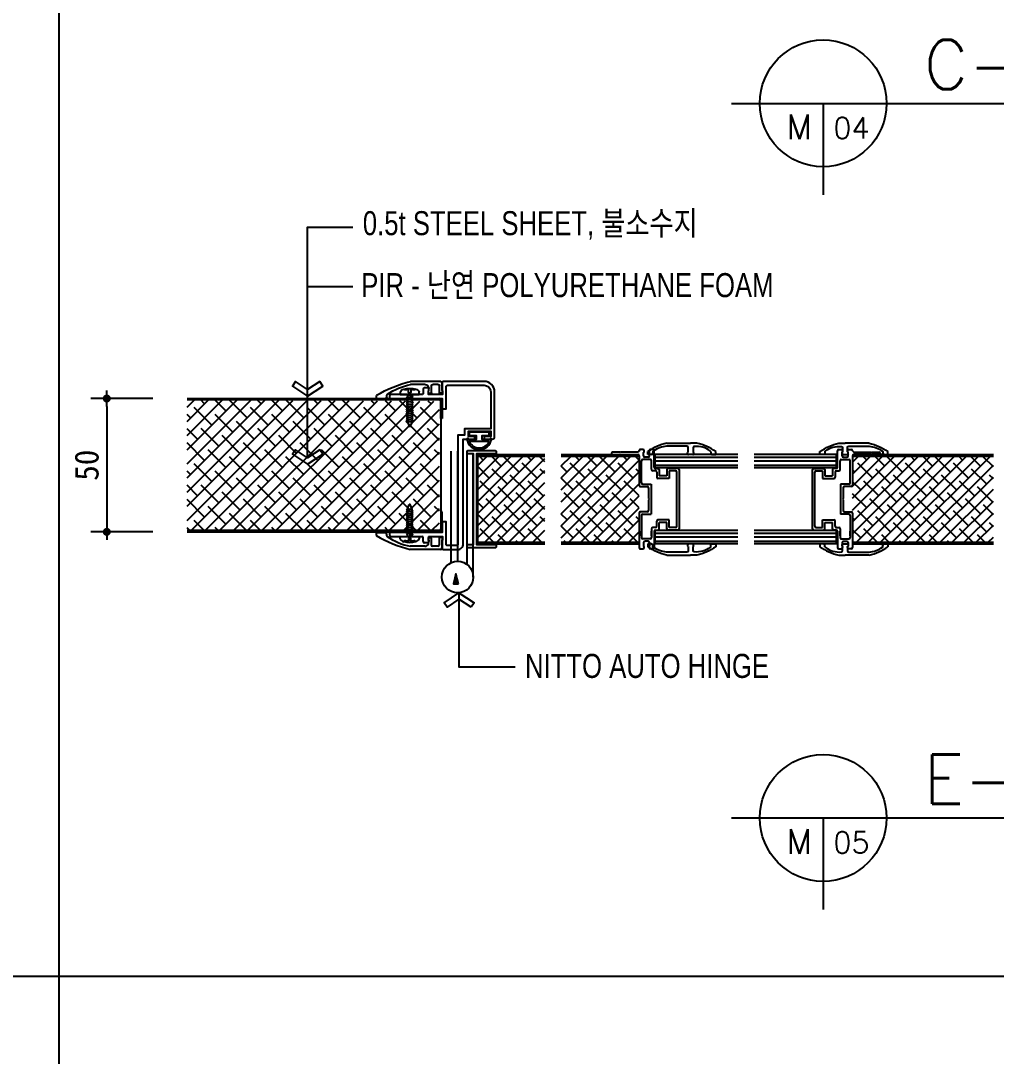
# Model space of a CAD drawing. Header units: millimetres. Extents: x 761574 to 813627, y -447408 to -384263.
# Drawn here: x 812483.7 to 812849.3, y -384984.8 to -384596.7 of the extents above; entities that cross this region are included whole.
import ezdxf

# ---------------------------------------------------------------- set-up
doc = ezdxf.new("R2010")
doc.units = ezdxf.units.MM
doc.header["$LTSCALE"] = 500
doc.header["$PDMODE"] = 2
doc.linetypes.add('CENTER', pattern=[2, 1.25, -0.25, 0.25, -0.25])
doc.layers.get('Defpoints').update_dxf_attribs({"color": 8})
for name, color, linetype in [('5', 5, 'Continuous'), ('50t URETHANE PANEL', 3, 'Continuous'), ('ACCY', 5, 'Continuous'), ('DIM', 7, 'Continuous'), ('DM', 4, 'Continuous'), ('FORM', 7, 'Continuous'), ('TEXT', 7, 'Continuous'), ('TEXT1', 2, 'Continuous'), ('WID', 4, 'Continuous'), ('몰드', 9, 'Continuous'), ('천정 PANNEL', 2, 'Continuous'), ('크린판넬', 4, 'Continuous')]:
    doc.layers.add(name, color=color, linetype=linetype)
doc.styles.add('GHD', font='simple.shx', dxfattribs={"bigfont": 'whgtxt.shx'})
doc.styles.add('글씨1', font='stylu.ttf')
doc.styles.add('돋움', font='')
doc.styles.get('돋움').set_extended_font_data('DotumChe')
doc.dimstyles.new('DIM270', dxfattribs={"dimscale": 3, "dimtxt": 3, "dimasz": 1, "dimexe": 2, "dimexo": 3, "dimgap": 1, "dimtad": 1, "dimtoh": 1, "dimdec": 0, "dimzin": 9, "dimdsep": 46, "dimtxsty": '돋움', "dimblk": 'dots', "dimcen": 0, "dimclrt": 3, "dimadec": 0, "dimazin": 0, "dimtm": 1e-09, "dimtfac": 1, "dimtdec": 0, "dimtix": 1, "dimtmove": 2, "dimatfit": 3, "dimldrblk": 'dots', "dimfxl": 0, "dimtolj": 1, "dimtzin": 0, "dimarcsym": 0})

# ---------------------------------------------------------------- blocks, each defined once
blk = doc.blocks.new('dots')
blk.add_line((-1, 0), (1, 0))
at = {"const_width": 0.5}
blk.add_lwpolyline([(-0.25, 0, 1), (0.25, 0, 1)], format="xyb", close=True, dxfattribs=at)
blk = doc.blocks.new('*D40')
at = {"layer": 'Defpoints', "color": 0}
for p in [(812542.23, -384738.26), (812515.97, -384788.24), (812542.23, -384788.24)]:
    blk.add_point(p, dxfattribs=at)
at = {"layer": 'DIM', "color": 0, "lineweight": -2}
for p, q in [((812533.23, -384738.26), (812509.97, -384738.26)), ((812515.97, -384741.26), (812515.97, -384785.24)), ((812533.23, -384788.24), (812509.97, -384788.24))]:
    blk.add_line(p, q, dxfattribs=at)
at = {"layer": 'DIM', "color": 0, "lineweight": -2, "xscale": 3, "yscale": 3, "zscale": 3}
for p, rotation in [((812515.97, -384738.26), 90), ((812515.97, -384788.24), 270)]:
    blk.add_blockref('dots', p, dxfattribs=dict(at, rotation=rotation))
at = {"layer": 'DIM', "color": 3, "insert": (812508.47, -384763.25), "char_height": 9, "attachment_point": 5, "rotation": 90, "style": '돋움'}
blk.add_mtext('\\A1;50', dxfattribs=at)
blk = doc.blocks.new('fs')
at = {"layer": 'ACCY'}
for p, q in [((233706.63, -377480.17), (233707.75, -377480.17)), ((233707.75, -377480.17), (233707.75, -377489.17)), ((233707.75, -377483.54), (233708.97, -377483.54)), ((233709.34, -377483.54), (233709.9, -377483.54)), ((233710.27, -377483.54), (233710.83, -377483.54)), ((233711.2, -377483.54), (233711.76, -377483.54)), ((233712.22, -377483.54), (233712.77, -377483.54)), ((233713.15, -377483.54), (233713.7, -377483.54)), ((233714.08, -377483.54), (233714.63, -377483.54)), ((233715.01, -377483.54), (233715.56, -377483.54)), ((233715.94, -377483.54), (233716.49, -377483.54)), ((233716.87, -377483.54), (233717.42, -377483.54)), ((233717.8, -377483.54), (233718.35, -377483.54)), ((233718.73, -377483.54), (233719.28, -377483.54)), ((233719.66, -377483.54), (233720.21, -377483.54)), ((233720.59, -377483.54), (233720.68, -377483.54)), ((233720.68, -377483.54), (233722.83, -377484.39)), ((233707.75, -377485.8), (233708.51, -377485.8)), ((233708.88, -377485.8), (233709.44, -377485.8)), ((233709.81, -377485.8), (233710.37, -377485.8)), ((233710.74, -377485.8), (233711.3, -377485.8)), ((233711.67, -377485.8), (233712.31, -377485.8)), ((233712.69, -377485.8), (233713.24, -377485.8)), ((233713.62, -377485.8), (233714.17, -377485.8)), ((233714.55, -377485.8), (233715.1, -377485.8)), ((233715.48, -377485.8), (233716.03, -377485.8)), ((233716.41, -377485.8), (233716.96, -377485.8)), ((233717.34, -377485.8), (233717.89, -377485.8)), ((233718.27, -377485.8), (233718.82, -377485.8)), ((233719.19, -377485.8), (233719.75, -377485.8)), ((233720.12, -377485.8), (233720.68, -377485.8)), ((233720.68, -377485.8), (233722.83, -377484.95)), ((233707.75, -377489.17), (233706.63, -377489.17))]:
    blk.add_line(p, q, dxfattribs=at)
at = {"layer": 'ACCY', "linetype": 'Continuous'}
for p, q in [((233709.12, -377483.17), (233708.97, -377483.54)), ((233709.2, -377483.18), (233709.34, -377483.54)), ((233710.05, -377483.17), (233709.9, -377483.54)), ((233710.13, -377483.18), (233710.27, -377483.54)), ((233710.98, -377483.17), (233710.83, -377483.54)), ((233711.06, -377483.18), (233711.2, -377483.54)), ((233711.99, -377483.17), (233711.84, -377483.54)), ((233712.07, -377483.18), (233712.22, -377483.54)), ((233712.92, -377483.17), (233712.77, -377483.54)), ((233713, -377483.18), (233713.15, -377483.54)), ((233713.85, -377483.17), (233713.7, -377483.54)), ((233713.93, -377483.18), (233714.08, -377483.54)), ((233714.78, -377483.17), (233714.63, -377483.54)), ((233714.86, -377483.18), (233715.01, -377483.54)), ((233715.71, -377483.17), (233715.56, -377483.54)), ((233715.79, -377483.18), (233715.94, -377483.54)), ((233716.64, -377483.17), (233716.49, -377483.54)), ((233716.72, -377483.18), (233716.87, -377483.54)), ((233717.57, -377483.17), (233717.42, -377483.54)), ((233717.65, -377483.18), (233717.8, -377483.54)), ((233718.5, -377483.17), (233718.35, -377483.54)), ((233718.58, -377483.18), (233718.73, -377483.54)), ((233719.43, -377483.17), (233719.28, -377483.54)), ((233719.51, -377483.18), (233719.66, -377483.54)), ((233720.36, -377483.17), (233720.21, -377483.54)), ((233720.44, -377483.18), (233720.59, -377483.54)), ((233708.65, -377486.16), (233708.51, -377485.8)), ((233708.73, -377486.17), (233708.88, -377485.8)), ((233709.58, -377486.16), (233709.44, -377485.8)), ((233709.66, -377486.17), (233709.81, -377485.8)), ((233710.51, -377486.16), (233710.37, -377485.8)), ((233710.59, -377486.17), (233710.74, -377485.8)), ((233711.44, -377486.16), (233711.3, -377485.8)), ((233711.52, -377486.17), (233711.67, -377485.8)), ((233712.46, -377486.16), (233712.31, -377485.8)), ((233712.54, -377486.17), (233712.69, -377485.8)), ((233713.39, -377486.16), (233713.24, -377485.8)), ((233713.47, -377486.17), (233713.62, -377485.8)), ((233714.32, -377486.16), (233714.17, -377485.8)), ((233714.4, -377486.17), (233714.55, -377485.8)), ((233715.25, -377486.16), (233715.1, -377485.8)), ((233715.33, -377486.17), (233715.48, -377485.8)), ((233716.18, -377486.16), (233716.03, -377485.8)), ((233716.26, -377486.17), (233716.41, -377485.8)), ((233717.11, -377486.16), (233716.96, -377485.8)), ((233717.19, -377486.17), (233717.34, -377485.8)), ((233718.04, -377486.16), (233717.89, -377485.8)), ((233718.12, -377486.17), (233718.27, -377485.8)), ((233718.96, -377486.16), (233718.82, -377485.8)), ((233719.04, -377486.17), (233719.19, -377485.8)), ((233719.89, -377486.16), (233719.75, -377485.8)), ((233719.97, -377486.17), (233720.12, -377485.8))]:
    blk.add_line(p, q, dxfattribs=at)
at = {"layer": 'ACCY', "color": 9, "linetype": 'Continuous'}
for p, q in [((233709.09, -377483.16), (233709.58, -377486.16)), ((233710.02, -377483.16), (233710.51, -377486.16)), ((233710.95, -377483.16), (233711.44, -377486.16)), ((233711.99, -377483.17), (233712.49, -377486.18)), ((233712.92, -377483.17), (233713.42, -377486.18)), ((233713.85, -377483.17), (233714.35, -377486.18)), ((233714.78, -377483.17), (233715.28, -377486.18)), ((233715.71, -377483.17), (233716.21, -377486.18)), ((233716.64, -377483.17), (233717.14, -377486.18)), ((233717.57, -377483.17), (233718.07, -377486.18)), ((233718.5, -377483.17), (233718.99, -377486.18)), ((233719.43, -377483.17), (233719.92, -377486.18)), ((233720.36, -377483.17), (233720.78, -377485.76)), ((233708.43, -377484.63), (233708.51, -377485.8)), ((233708.51, -377484.62), (233708.88, -377485.8))]:
    blk.add_line(p, q, dxfattribs=at)
at = {"layer": 'ACCY'}
blk.add_lwpolyline([(233705.21, -377487.55), (233705.44, -377487.3), (233705.55, -377487.01), (233705.57, -377486.71), (233705.53, -377486.4), (233705.46, -377486.1), (233705.38, -377485.82), (233705.33, -377485.59), (233705.32, -377485.41), (233705.39, -377485.3), (233705.52, -377485.24), (233705.7, -377485.22), (233705.92, -377485.23), (233706.15, -377485.25), (233706.38, -377485.26), (233706.61, -377485.25), (233706.8, -377485.2), (233706.95, -377485.11), (233707.06, -377484.99), (233707.13, -377484.83), (233707.15, -377484.67), (233707.13, -377484.51), (233707.06, -377484.35), (233706.95, -377484.23), (233706.8, -377484.14), (233706.61, -377484.09), (233706.38, -377484.08), (233706.15, -377484.09), (233705.92, -377484.11), (233705.7, -377484.12), (233705.52, -377484.1), (233705.39, -377484.04), (233705.32, -377483.93), (233705.33, -377483.75), (233705.38, -377483.52), (233705.46, -377483.24), (233705.53, -377482.94), (233705.57, -377482.63), (233705.55, -377482.33), (233705.44, -377482.04), (233705.21, -377481.79)], dxfattribs=at)
for centre, radius, start, end in [((233715.41, -377484.67), 10.59, 164.205, 195.795), ((233707.26, -377482.15), 2.08, 107.6274, 169.888), ((233707.26, -377487.19), 2.08, 190.112, 252.3726)]:
    blk.add_arc(centre, radius, start, end, dxfattribs=at)
at = {"layer": 'ACCY', "linetype": 'Continuous'}
for centre, radius, start, end in [((233709.15, -377483.23), 0.0698, 49.8661, 119.9247), ((233710.08, -377483.23), 0.0698, 49.8661, 119.9247), ((233711.01, -377483.23), 0.0698, 49.8661, 119.9247), ((233712.03, -377483.23), 0.0698, 49.8661, 119.9247), ((233712.96, -377483.23), 0.0698, 49.8661, 119.9247), ((233713.89, -377483.23), 0.0698, 49.8661, 119.9247), ((233714.82, -377483.23), 0.0698, 49.8661, 119.9247), ((233715.75, -377483.23), 0.0698, 49.8661, 119.9247), ((233716.68, -377483.23), 0.0698, 49.8661, 119.9247), ((233717.61, -377483.23), 0.0698, 49.8661, 119.9247), ((233718.53, -377483.23), 0.0698, 49.8661, 119.9247), ((233719.46, -377483.23), 0.0698, 49.8661, 119.9247), ((233720.39, -377483.23), 0.0698, 49.8661, 119.9247), ((233708.7, -377486.11), 0.0698, 229.8661, 299.9247), ((233709.63, -377486.11), 0.0698, 229.8661, 299.9247), ((233710.56, -377486.11), 0.0698, 229.8661, 299.9247), ((233711.49, -377486.11), 0.0698, 229.8661, 299.9247), ((233712.5, -377486.11), 0.0698, 229.8661, 299.9247), ((233713.43, -377486.11), 0.0698, 229.8661, 299.9247), ((233714.36, -377486.11), 0.0698, 229.8661, 299.9247), ((233715.29, -377486.11), 0.0698, 229.8661, 299.9247), ((233716.22, -377486.11), 0.0698, 229.8661, 299.9247), ((233717.15, -377486.11), 0.0698, 229.8661, 299.9247), ((233718.08, -377486.11), 0.0698, 229.8661, 299.9247), ((233719.01, -377486.11), 0.0698, 229.8661, 299.9247), ((233719.94, -377486.11), 0.0698, 229.8661, 299.9247), ((233722.63, -377484.67), 0.347, 305.1627, 54.8373)]:
    blk.add_arc(centre, radius, start, end, dxfattribs=at)
at = {"layer": 'ACCY', "color": 9, "linetype": 'Continuous'}
blk.add_arc((233708.47, -377484.65), 0.0454, 40.7271, 159.3149, dxfattribs=at)
blk = doc.blocks.new('fw-3')
at = {"layer": 'WID', "color": 6, "ltscale": 0.5}
for p, q in [((1126.42, 751.94), (1126.42, 750.75)), ((1126.42, 751.94), (1129.92, 751.94)), ((1130.42, 751.44), (1130.42, 750.76)), ((1146.22, 749.74), (1146.22, 749.14)), ((1146.42, 749.94), (1147.22, 749.94)), ((1147.42, 749.74), (1147.42, 747.13)), ((1150.42, 749.74), (1150.42, 747.13)), ((1151.42, 749.94), (1150.62, 749.94)), ((1151.62, 749.74), (1151.62, 749.14)), ((1144.92, 746.63), (1139.39, 746.63)), ((1150.92, 745.43), (1139.42, 745.43)), ((1146.42, 748.94), (1146.42, 748.13)), ((1146.42, 748.94), (1146.42, 748.94)), ((1149.92, 746.63), (1147.92, 746.63)), ((1151.42, 748.94), (1151.42, 745.93))]:
    blk.add_line(p, q, dxfattribs=at)
for centre, radius, start, end in [((1152.27, 795.39), 51.59, 239.9327, 255.5809), ((1129.92, 751.44), 0.5, 360, 90), ((1130.92, 750.76), 0.5, 180, 239.2854), ((1144.13, 769.96), 23.8, 235.5548, 258.5119), ((1146.42, 749.74), 0.2, 90, 180), ((1146.42, 749.14), 0.2, 180, 270), ((1147.22, 749.74), 0.2, 0, 90), ((1150.62, 749.74), 0.2, 90, 180), ((1151.42, 749.74), 0.2, 360, 90), ((1151.42, 749.14), 0.2, 270, 0), ((1144.92, 748.13), 1.5, 270, 360), ((1147.92, 747.13), 0.5, 180, 270), ((1149.92, 747.13), 0.5, 270, 0), ((1150.92, 745.93), 0.5, 270, 0)]:
    blk.add_arc(centre, radius, start, end, dxfattribs=at)
blk = doc.blocks.new('*X87')
at = {"color": 0}
for p, q in [((5.23, 4.94), (5.38, 5.09)), ((5.45, 4.89), (5.75, 5.19)), ((5.68, 4.83), (6.13, 5.28)), ((5.91, 4.77), (6.51, 5.38)), ((6.13, 4.72), (6.89, 5.47)), ((6.36, 4.66), (7, 5.3)), ((6.58, 4.6), (7, 5.02)), ((6.81, 4.55), (7, 4.74))]:
    blk.add_line(p, q, dxfattribs=at)
blk = doc.blocks.new('A0001')
at = {"layer": 'TEXT'}
blk.add_lwpolyline([(2, 0.5), (0, 0), (2, -0.5)], close=True, dxfattribs=at)
blk.add_blockref('*X87', (-5, -5), dxfattribs=at)
blk = doc.blocks.new('BLK1')
at = {"layer": 'TEXT'}
blk.add_blockref('A0001', (0, 0), dxfattribs=at)
blk = doc.blocks.new('f22')
at = {"color": 6}
for p, q in [((769.96, -22.5), (768.77, -22.5)), ((768.84, -24.5), (769.46, -24.5)), ((769.96, -24), (769.96, -22.5)), ((765.46, -30), (765.46, -32.5)), ((765.46, -42), (765.46, -32.5)), ((767.25, -31.5), (768.88, -31.5)), ((769.16, -31.3), (769.67, -31.3)), ((769.96, -31.59), (769.96, -33.41)), ((766.66, -34), (766.66, -42.03)), ((768.88, -33.5), (767.16, -33.5)), ((769.67, -33.7), (769.16, -33.7)), ((768.84, -47.5), (769.46, -47.5)), ((769.96, -48), (769.96, -49.5)), ((769.96, -49.5), (768.77, -49.5))]:
    blk.add_line(p, q, dxfattribs=at)
for centre, radius, start, end in [((786.95, -35.02), 22.08, 145.4398, 166.8483), ((775.8, -30.18), 9.09, 142.3955, 185.6503), ((768.84, -24.8), 0.3, 90, 144.913), ((769.46, -24), 0.5, 270, 0), ((767.25, -31), 0.5, 188.2369, 270), ((769.16, -31.59), 0.287, 90, 162.3697), ((769.67, -31.59), 0.287, 360, 90), ((767.16, -34), 0.5, 90, 180), ((769.16, -33.41), 0.287, 197.6303, 270), ((769.67, -33.41), 0.287, 270, 360), ((786.95, -36.98), 22.08, 193.1517, 214.5602), ((777.55, -41.09), 10.93, 184.9332, 214.9765), ((768.84, -47.2), 0.3, 212.24, 270), ((769.46, -48), 0.5, 0, 90)]:
    blk.add_arc(centre, radius, start, end, dxfattribs=at)

msp = doc.modelspace()

# ---------------------------------------------------------------- hatches: boundary and pattern name
at = {"layer": 'DM'}
h = msp.add_hatch(dxfattribs=at)
h.set_pattern_fill('ANSI38', color=33, scale=30, style=0)
h.set_pattern_definition([(45, (-1551669.5044, -453608.912), (-2.6516504305, 2.6516504305), []), (135, (-1551669.5044, -453608.912), (-7.9549512915, 2.6516504305), [9.375000004, -5.625000002])])
h.paths.add_polyline_path([(812546.05, -384787.75), (812640.63, -384787.75), (812640.63, -384739.24), (812546.05, -384738.74)])
h = msp.add_hatch(dxfattribs=at)
h.set_pattern_fill('ANSI38', color=33, style=0)
h.paths.add_polyline_path([(812654.99, -384759.86), (812680.12, -384759.86), (812680.12, -384792.12), (812654.99, -384792.12)])
h.paths.add_polyline_path([(812686.29, -384759.86), (812715.44, -384759.86), (812715.44, -384792.12), (812686.29, -384792.12)])
h.paths.add_polyline_path([(812795.48, -384759.86), (812848.21, -384759.86), (812848.21, -384792.12), (812795.48, -384792.12)])
h.paths.add_polyline_path([(812854.38, -384792.12), (812915.24, -384792.12), (812915.24, -384759.86), (812854.38, -384759.86)])
h.paths.add_polyline_path([(812921.68, -384759.86), (812982.54, -384759.86), (812982.54, -384792.12), (812921.68, -384792.12)])
h.paths.add_polyline_path([(812988.71, -384792.12), (813041.45, -384792.12), (813041.45, -384759.86), (812988.71, -384759.86)])
h.paths.add_polyline_path([(813121.48, -384759.86), (813150.63, -384759.86), (813150.63, -384792.12), (813121.48, -384792.12)])
h.paths.add_polyline_path([(813156.8, -384792.12), (813183.8, -384792.12), (813183.8, -384759.86), (813156.8, -384759.86)])

# ---------------------------------------------------------------- linework, layer by layer
at = {"color": 0}
for p, q in [((812498.17, -386042.48), (812498.17, -384287.39)), ((811131.91, -384954.77), (813340.53, -384954.77))]:
    msp.add_line(p, q, dxfattribs=at)
for p, q in [((812546.05, -384738.24), (812640.63, -384738.24)), ((812640.63, -384738.74), (812546.05, -384738.74)), ((812641.13, -384745.74), (812641.13, -384739.24)), ((812641.13, -384745.74), (812641.13, -384739.24)), ((812641.63, -384739.24), (812641.63, -384745.74)), ((812641.63, -384739.24), (812641.63, -384745.74)), ((812641.63, -384745.74), (812641.13, -384745.74)), ((812654.99, -384759.26), (812680.12, -384759.26)), ((812686.29, -384759.26), (812714.97, -384759.26)), ((812795.95, -384759.26), (812848.21, -384759.26)), ((812654.99, -384759.86), (812680.12, -384759.86)), ((812686.29, -384759.86), (812715.44, -384759.86)), ((812795.48, -384759.86), (812848.21, -384759.86)), ((812641.63, -384780.75), (812641.13, -384780.75)), ((812641.13, -384780.75), (812641.13, -384787.25)), ((812641.13, -384780.75), (812641.13, -384787.25)), ((812641.63, -384787.25), (812641.63, -384780.75)), ((812641.63, -384787.25), (812641.63, -384780.75)), ((812640.63, -384787.75), (812546.05, -384787.75)), ((812546.05, -384788.25), (812640.63, -384788.25)), ((812654.99, -384792.12), (812680.12, -384792.12)), ((812654.99, -384792.72), (812680.12, -384792.72)), ((812686.29, -384792.12), (812715.44, -384792.12)), ((812686.29, -384792.72), (812715.44, -384792.72)), ((812795.48, -384792.12), (812848.21, -384792.12)), ((812795.48, -384792.72), (812848.21, -384792.72))]:
    msp.add_line(p, q)
at = {"color": 4}
for p, q in [((812705.07, -384758.79), (812705.07, -384758.79)), ((812705.07, -384758.79), (812705.07, -384759.26)), ((812705.07, -384759.26), (812714.97, -384759.26)), ((812708.13, -384758.31), (812705.54, -384758.31)), ((812708.37, -384758.55), (812708.13, -384758.31)), ((812708.61, -384758.31), (812708.37, -384758.55)), ((812714.97, -384758.31), (812708.61, -384758.31)), ((812715.44, -384757.84), (812715.44, -384757.84)), ((812716.86, -384757.37), (812715.91, -384757.37)), ((812717.14, -384759.73), (812717.14, -384758.43)), ((812717.33, -384758.24), (812717.33, -384757.84)), ((812719.21, -384758.24), (812719.21, -384757.84)), ((812719.4, -384759.73), (812719.4, -384758.43)), ((812720.63, -384757.37), (812719.68, -384757.37)), ((812720.63, -384757.37), (812719.68, -384757.37)), ((812721.1, -384763.97), (812721.1, -384757.84)), ((812721.1, -384763.03), (812721.1, -384757.84)), ((812789.82, -384763.97), (812789.82, -384757.84)), ((812789.82, -384763.03), (812789.82, -384757.84)), ((812790.29, -384757.37), (812791.23, -384757.37)), ((812790.29, -384757.37), (812791.23, -384757.37)), ((812791.52, -384759.73), (812791.52, -384758.43)), ((812791.71, -384758.24), (812791.71, -384757.84)), ((812793.59, -384758.24), (812793.59, -384757.84)), ((812793.78, -384759.73), (812793.78, -384758.43)), ((812794.06, -384757.37), (812795.01, -384757.37)), ((812795.48, -384757.84), (812795.48, -384757.84)), ((812795.95, -384758.31), (812802.31, -384758.31)), ((812805.85, -384759.26), (812795.95, -384759.26)), ((812802.31, -384758.31), (812802.55, -384758.55)), ((812802.55, -384758.55), (812802.78, -384758.31)), ((812802.78, -384758.31), (812805.38, -384758.31)), ((812805.85, -384758.79), (812805.85, -384758.79)), ((812805.85, -384758.79), (812805.85, -384759.26)), ((812715.44, -384759.73), (812715.44, -384770.81)), ((812716.38, -384769.86), (812716.38, -384761.61)), ((812717.14, -384761.14), (812716.86, -384761.14)), ((812719.68, -384761.14), (812717.14, -384761.14)), ((812718.93, -384760.2), (812717.61, -384760.2)), ((812720.15, -384764.91), (812720.15, -384761.61)), ((812790.76, -384764.91), (812790.76, -384761.61)), ((812791.23, -384761.14), (812793.78, -384761.14)), ((812791.99, -384760.2), (812793.31, -384760.2)), ((812793.78, -384761.14), (812794.06, -384761.14)), ((812794.53, -384769.86), (812794.53, -384761.61)), ((812795.48, -384759.73), (812795.48, -384770.81)), ((812721.57, -384765.39), (812720.63, -384765.39)), ((812721.57, -384764.44), (812722.51, -384764.44)), ((812722.04, -384765.86), (812722.04, -384767.74)), ((812722.98, -384764.91), (812722.98, -384767.27)), ((812725.81, -384764.91), (812725.81, -384767.27)), ((812730.05, -384764.44), (812726.28, -384764.44)), ((812729.11, -384765.39), (812726.75, -384765.39)), ((812726.75, -384765.39), (812726.75, -384768.21)), ((812729.58, -384786.13), (812729.58, -384765.86)), ((812730.53, -384787.07), (812730.53, -384764.91)), ((812780.39, -384787.07), (812780.39, -384764.91)), ((812780.86, -384764.44), (812784.63, -384764.44)), ((812781.33, -384786.13), (812781.33, -384765.86)), ((812781.81, -384765.39), (812784.16, -384765.39)), ((812784.16, -384765.39), (812784.16, -384768.21)), ((812785.11, -384764.91), (812785.11, -384767.27)), ((812787.93, -384764.91), (812787.93, -384767.27)), ((812789.35, -384764.44), (812788.41, -384764.44)), ((812788.88, -384765.86), (812788.88, -384767.74)), ((812789.35, -384765.39), (812790.29, -384765.39)), ((812716.86, -384770.34), (812719.97, -384770.34)), ((812719.97, -384770.34), (812719.97, -384781.65)), ((812726.75, -384768.21), (812722.51, -384768.21)), ((812725.81, -384767.27), (812722.98, -384767.27)), ((812784.16, -384768.21), (812788.41, -384768.21)), ((812785.11, -384767.27), (812787.93, -384767.27)), ((812790.95, -384770.34), (812790.95, -384781.65)), ((812794.06, -384770.34), (812790.95, -384770.34)), ((812715.91, -384771.28), (812718.55, -384771.28)), ((812719.02, -384771.75), (812719.02, -384775.76)), ((812719.02, -384772.34), (812719.02, -384775.71)), ((812791.89, -384771.75), (812791.89, -384775.76)), ((812791.89, -384772.34), (812791.89, -384775.71)), ((812795.01, -384771.28), (812792.37, -384771.28)), ((812719.02, -384775.76), (812719.26, -384775.99)), ((812719.26, -384775.99), (812719.02, -384776.23)), ((812719.02, -384776.23), (812719.02, -384780.23)), ((812791.89, -384775.76), (812791.66, -384775.99)), ((812791.66, -384775.99), (812791.89, -384776.23)), ((812791.89, -384776.23), (812791.89, -384780.23)), ((812715.44, -384781.18), (812715.44, -384794.14)), ((812718.55, -384780.71), (812715.91, -384780.71)), ((812716.38, -384782.12), (812716.38, -384790.37)), ((812716.86, -384781.65), (812719.97, -384781.65)), ((812794.06, -384781.65), (812790.95, -384781.65)), ((812792.37, -384780.71), (812795.01, -384780.71)), ((812794.53, -384782.12), (812794.53, -384790.37)), ((812795.48, -384781.18), (812795.48, -384794.14)), ((812722.04, -384786.13), (812722.04, -384784.24)), ((812726.75, -384783.77), (812722.51, -384783.77)), ((812725.81, -384784.71), (812722.98, -384784.71)), ((812722.98, -384787.07), (812722.98, -384784.71)), ((812725.81, -384787.07), (812725.81, -384784.71)), ((812726.75, -384786.6), (812726.75, -384783.77)), ((812784.16, -384783.77), (812788.41, -384783.77)), ((812784.16, -384786.6), (812784.16, -384783.77)), ((812785.11, -384784.71), (812787.93, -384784.71)), ((812785.11, -384787.07), (812785.11, -384784.71)), ((812787.93, -384787.07), (812787.93, -384784.71)), ((812788.88, -384786.13), (812788.88, -384784.24)), ((812716.38, -384789.78), (812716.38, -384788.01)), ((812720.15, -384787.07), (812720.15, -384790.37)), ((812720.15, -384789.78), (812720.15, -384788.01)), ((812721.57, -384786.6), (812720.63, -384786.6)), ((812721.1, -384788.01), (812721.1, -384794.14)), ((812721.1, -384788.96), (812721.1, -384794.14)), ((812721.57, -384787.54), (812722.51, -384787.54)), ((812730.05, -384787.54), (812726.28, -384787.54)), ((812729.11, -384786.6), (812726.75, -384786.6)), ((812780.86, -384787.54), (812784.63, -384787.54)), ((812781.81, -384786.6), (812784.16, -384786.6)), ((812789.35, -384787.54), (812788.41, -384787.54)), ((812789.35, -384786.6), (812790.29, -384786.6)), ((812789.82, -384788.01), (812789.82, -384794.14)), ((812789.82, -384788.96), (812789.82, -384794.14)), ((812790.76, -384787.07), (812790.76, -384790.37)), ((812790.76, -384789.78), (812790.76, -384788.01)), ((812794.53, -384789.78), (812794.53, -384788.01)), ((812715.44, -384794.14), (812715.44, -384794.14)), ((812717.14, -384790.84), (812716.86, -384790.84)), ((812719.68, -384790.84), (812717.14, -384790.84)), ((812717.14, -384792.26), (812717.14, -384793.55)), ((812717.33, -384794.14), (812717.33, -384793.74)), ((812718.93, -384791.78), (812717.61, -384791.78)), ((812719.21, -384793.74), (812719.21, -384794.14)), ((812719.4, -384792.26), (812719.4, -384793.55)), ((812791.23, -384790.84), (812793.78, -384790.84)), ((812791.52, -384792.26), (812791.52, -384793.55)), ((812791.71, -384793.74), (812791.71, -384794.14)), ((812791.99, -384791.78), (812793.31, -384791.78)), ((812793.59, -384794.14), (812793.59, -384793.74)), ((812793.78, -384790.84), (812794.06, -384790.84)), ((812793.78, -384792.26), (812793.78, -384793.55)), ((812795.48, -384794.14), (812795.48, -384794.14)), ((812715.91, -384794.61), (812716.86, -384794.61)), ((812720.63, -384794.61), (812719.68, -384794.61)), ((812720.63, -384794.61), (812719.68, -384794.61)), ((812790.29, -384794.61), (812791.23, -384794.61)), ((812790.29, -384794.61), (812791.23, -384794.61)), ((812795.01, -384794.61), (812794.06, -384794.61))]:
    msp.add_line(p, q, dxfattribs=at)
at = {"color": 161}
for p, q in [((812636.51, -384789.91), (812636.51, -384791.19)), ((812634.54, -384791.88), (812634.54, -384790.4)), ((812636.21, -384792.37), (812635.03, -384792.37)), ((812636.7, -384791.39), (812636.7, -384791.88))]:
    msp.add_line(p, q, dxfattribs=at)
msp.add_lwpolyline([(812636.51, -384789.91), (812641.82, -384789.91), (812641.82, -384791.19, -0.414214), (812641.63, -384791.39), (812641.63, -384794.34, 0.414214), (812642.12, -384794.83), (812647.53, -384794.83, 0.414214), (812649.5, -384792.86), (812649.5, -384753.49), (812653.93, -384753.49), (812653.93, -384752.51), (812651.47, -384752.51), (812651.47, -384750.54), (812659.84, -384750.54), (812659.84, -384752.51), (812657.37, -384752.51), (812657.37, -384753.49), (812660.33, -384753.49, 0.414214), (812661.31, -384752.51), (812661.31, -384735.77, 0.414214), (812657.37, -384731.84), (812642.12, -384731.84, 0.414214), (812641.63, -384732.33), (812641.63, -384735.28, -0.414214), (812641.82, -384735.48), (812641.82, -384736.76), (812636.51, -384736.76), (812636.51, -384735.48, -0.414214), (812636.7, -384735.28), (812636.7, -384734.79, 0.414214), (812636.21, -384734.3), (812635.03, -384734.3, 0.414214), (812634.54, -384734.79), (812634.54, -384736.27, -0.414214), (812634.05, -384736.76), (812630.11, -384736.76), (812629.62, -384737.25), (812629.13, -384736.76), (812622.43, -384736.76, 0.414214), (812621.94, -384737.25), (812621.94, -384738.24), (812641.63, -384738.24), (812641.63, -384742.17), (812643.1, -384742.17), (812643.1, -384733.81, -0.414214), (812643.59, -384733.31), (812657.37, -384733.31, -0.414214), (812659.84, -384735.77), (812659.84, -384749.56), (812649.99, -384749.56), (812649.99, -384752.02), (812647.53, -384752.02), (812647.53, -384759.4), (812647.53, -384792.86, -0.414214), (812647.04, -384793.36), (812643.59, -384793.36, -0.414214), (812643.1, -384792.86), (812643.1, -384784.5), (812641.63, -384784.5), (812641.63, -384788.44), (812621.94, -384788.44), (812621.94, -384789.42, 0.414214), (812622.43, -384789.91), (812629.13, -384789.91), (812629.62, -384789.42), (812630.11, -384789.91), (812634.05, -384789.91)], format="xyb", dxfattribs=at)
at = {"linetype": 'Continuous', "ltscale": 0.1}
msp.add_lwpolyline([(812653.32, -384793.06), (812650.86, -384793.06), (812650.86, -384793.73, 0.414214), (812651.19, -384794.06), (812661.69, -384794.06, 0.414214), (812662.02, -384793.73), (812662.02, -384793.06), (812654.66, -384793.06), (812654.66, -384758.92), (812662.02, -384758.92), (812662.02, -384758.25, 0.414214), (812661.69, -384757.92), (812653.65, -384757.92), (812651.19, -384757.92, 0.414214), (812650.86, -384758.25), (812650.86, -384758.92), (812653.32, -384758.92), (812653.32, -384793.06)], format="xyb", dxfattribs=at)
at = {"color": 161}
for centre, radius, start, end in [((812641.63, -384735.48), 0.197, 0, 90), ((812634.05, -384790.4), 0.492, 0, 90), ((812635.03, -384791.88), 0.492, 180, 270), ((812636.21, -384791.88), 0.492, 270, 0), ((812636.7, -384791.19), 0.197, 180, 270), ((812641.63, -384791.19), 0.197, 270, 0)]:
    msp.add_arc(centre, radius, start, end, dxfattribs=at)
for centre, radius, start, end in [((812640.63, -384739.24), 1, 0, 90), ((812640.63, -384739.24), 0.5, 0, 90), ((812640.63, -384787.25), 1, 270, 0), ((812640.63, -384787.25), 0.5, 270, 0)]:
    msp.add_arc(centre, radius, start, end)
at = {"color": 4}
for centre, radius, start, end in [((812705.54, -384758.79), 0.471, 90, 180), ((812714.97, -384757.84), 0.471, 270, 0), ((812714.97, -384759.73), 0.471, 0, 90), ((812715.91, -384757.84), 0.471, 90, 180), ((812716.86, -384757.84), 0.471, 0, 90), ((812717.33, -384758.43), 0.189, 90, 180), ((812719.68, -384757.84), 0.471, 90, 180), ((812719.68, -384757.84), 0.471, 90, 180), ((812719.21, -384758.43), 0.189, 0, 90), ((812720.63, -384757.84), 0.471, 0, 90), ((812720.63, -384757.84), 0.471, 0, 90), ((812790.29, -384757.84), 0.471, 90, 180), ((812790.29, -384757.84), 0.471, 90, 180), ((812791.23, -384757.84), 0.471, 0, 90), ((812791.23, -384757.84), 0.471, 0, 90), ((812791.71, -384758.43), 0.189, 90, 180), ((812794.06, -384757.84), 0.471, 90, 180), ((812793.59, -384758.43), 0.189, 0, 90), ((812795.01, -384757.84), 0.471, 0, 90), ((812795.95, -384757.84), 0.471, 180, 270), ((812795.95, -384759.73), 0.471, 90, 180), ((812805.38, -384758.79), 0.471, 0, 90), ((812716.86, -384761.61), 0.471, 90, 180), ((812717.61, -384759.73), 0.471, 180, 270), ((812718.93, -384759.73), 0.471, 270, 360), ((812719.68, -384761.61), 0.471, 0, 90), ((812791.23, -384761.61), 0.471, 90, 180), ((812791.99, -384759.73), 0.471, 180, 270), ((812793.31, -384759.73), 0.471, 270, 0), ((812794.06, -384761.61), 0.471, 0, 90), ((812720.63, -384764.91), 0.471, 180, 270), ((812721.57, -384763.97), 0.471, 180, 270), ((812721.57, -384765.86), 0.471, 360, 90), ((812722.51, -384764.91), 0.471, 0, 90), ((812726.28, -384764.91), 0.471, 90, 180), ((812729.11, -384765.86), 0.471, 0, 90), ((812730.05, -384764.91), 0.471, 0, 90), ((812780.86, -384764.91), 0.471, 90, 180), ((812781.81, -384765.86), 0.471, 90, 180), ((812784.63, -384764.91), 0.471, 0, 90), ((812788.41, -384764.91), 0.471, 90, 180), ((812789.35, -384765.86), 0.471, 90, 180), ((812789.35, -384763.97), 0.471, 270, 0), ((812790.29, -384764.91), 0.471, 270, 0), ((812715.91, -384770.81), 0.471, 180, 270), ((812716.86, -384769.86), 0.471, 180, 270), ((812722.51, -384767.74), 0.471, 180, 270), ((812788.41, -384767.74), 0.471, 270, 0), ((812794.06, -384769.86), 0.471, 270, 0), ((812795.01, -384770.81), 0.471, 270, 0), ((812718.55, -384771.75), 0.471, 0, 90), ((812792.37, -384771.75), 0.471, 90, 180), ((812715.91, -384781.18), 0.471, 90, 180), ((812716.86, -384782.12), 0.471, 90, 180), ((812718.55, -384780.23), 0.471, 270, 0), ((812792.37, -384780.23), 0.471, 180, 270), ((812794.06, -384782.12), 0.471, 0, 90), ((812795.01, -384781.18), 0.471, 0, 90), ((812721.57, -384786.13), 0.471, 270, 0), ((812721.57, -384786.13), 0.471, 270, 0), ((812722.51, -384784.24), 0.471, 90, 180), ((812729.11, -384786.13), 0.471, 270, 0), ((812781.81, -384786.13), 0.471, 180, 270), ((812788.41, -384784.24), 0.471, 360, 90), ((812789.35, -384786.13), 0.471, 180, 270), ((812789.35, -384786.13), 0.471, 180, 270), ((812720.63, -384787.07), 0.471, 90, 180), ((812721.57, -384788.01), 0.471, 90, 180), ((812722.51, -384787.07), 0.471, 270, 0), ((812726.28, -384787.07), 0.471, 180, 270), ((812730.05, -384787.07), 0.471, 270, 0), ((812780.86, -384787.07), 0.471, 180, 270), ((812784.63, -384787.07), 0.471, 270, 0), ((812788.41, -384787.07), 0.471, 180, 270), ((812789.35, -384788.01), 0.471, 0, 90), ((812790.29, -384787.07), 0.471, 0, 90), ((812715.91, -384794.14), 0.471, 180, 270), ((812716.86, -384790.37), 0.471, 180, 270), ((812716.86, -384794.14), 0.471, 270, 0), ((812717.61, -384792.26), 0.471, 90, 180), ((812717.33, -384793.55), 0.189, 180, 270.0001), ((812718.93, -384792.26), 0.471, 0, 90), ((812719.21, -384793.55), 0.189, 270, 360), ((812719.68, -384794.14), 0.471, 180, 270), ((812719.68, -384794.14), 0.471, 180, 270), ((812719.68, -384790.37), 0.471, 270, 0), ((812720.63, -384794.14), 0.471, 270, 0), ((812720.63, -384794.14), 0.471, 270, 0), ((812790.29, -384794.14), 0.471, 180, 270), ((812790.29, -384794.14), 0.471, 180, 270), ((812791.23, -384790.37), 0.471, 180, 270), ((812791.23, -384794.14), 0.471, 270, 0), ((812791.23, -384794.14), 0.471, 270, 0), ((812791.99, -384792.26), 0.471, 90, 180), ((812791.71, -384793.55), 0.189, 180, 270), ((812793.31, -384792.26), 0.471, 360, 90), ((812793.59, -384793.55), 0.189, 269.9999, 360), ((812794.06, -384794.14), 0.471, 180, 270), ((812794.06, -384790.37), 0.471, 270, 0), ((812795.01, -384794.14), 0.471, 270, 360)]:
    msp.add_arc(centre, radius, start, end, dxfattribs=at)
at = {"layer": '5', "linetype": 'CENTER'}
for p, q in [((812721.51, -384760.27), (812752.41, -384760.27)), ((812758.58, -384760.27), (812789.48, -384760.27)), ((812721.51, -384763.27), (812752.41, -384763.27)), ((812758.58, -384763.27), (812789.48, -384763.27)), ((812721.51, -384788.71), (812752.41, -384788.71)), ((812758.58, -384788.71), (812789.48, -384788.71)), ((812721.51, -384791.71), (812752.41, -384791.71)), ((812758.58, -384791.71), (812789.48, -384791.71))]:
    msp.add_line(p, q, dxfattribs=at)
at = {"layer": '50t URETHANE PANEL', "color": 0}
for p, q in [((812644.95, -384757.94), (812644.95, -384799.82)), ((812647.41, -384757.94), (812647.41, -384799.28)), ((812650.86, -384758.92), (812650.86, -384800.39)), ((812653.32, -384805.18), (812653.32, -384758.92))]:
    msp.add_line(p, q, dxfattribs=at)
msp.add_lwpolyline([(812659.58, -384753.39), (812659.3, -384753.59), (812656.67, -384753.59), (812656.67, -384752.11), (812659.27, -384752.11), (812659.27, -384750.93), (812651.79, -384750.93), (812651.79, -384752.11), (812654.4, -384752.11), (812654.4, -384753.59), (812651.77, -384753.59), (812651.49, -384753.39, 0.832268), (812650.91, -384753.47, 0.85796), (812660.15, -384753.47, 0.832268), (812659.58, -384753.39)], format="xyb", dxfattribs=at)
msp.add_lwpolyline([(812659.31, -384754.38), (812651.76, -384754.38, 0.626768)], format="xyb", close=True, dxfattribs=at)
msp.add_circle((812647.41, -384805.18), 5.91, dxfattribs=at)
at = {"layer": 'DIM', "color": 8, "linetype": 'Continuous'}
for p, q in [((812752.41, -384761.77), (812721.51, -384761.77)), ((812789.48, -384761.77), (812758.58, -384761.77)), ((812752.41, -384790.21), (812721.51, -384790.21)), ((812789.48, -384790.21), (812758.58, -384790.21))]:
    msp.add_line(p, q, dxfattribs=at)
at = {"layer": 'DM', "color": 33}
msp.add_line((812641.13, -384745.74), (812641.13, -384780.75), dxfattribs=at)
at = {"layer": 'FORM', "color": 3}
for p, q in [((812750.09, -384627.65), (813100.85, -384627.65)), ((812784.41, -384627.65), (812784.41, -384661.97)), ((812750.09, -384895.45), (813100.85, -384895.45)), ((812784.41, -384895.45), (812784.41, -384929.77))]:
    msp.add_line(p, q, dxfattribs=at)
for centre in [(812784.41, -384627.65), (812784.41, -384895.45)]:
    msp.add_circle(centre, 23.76, dxfattribs=at)
at = {"layer": 'TEXT', "color": 7}
for points in [[(812591.16, -384696.22), (812591.16, -384674.1), (812608.21, -384674.1)], [(812591.16, -384760.49), (812591.16, -384696.22), (812608.21, -384696.22)], [(812647.92, -384811.07), (812647.92, -384838.86), (812668.98, -384838.86)]]:
    msp.add_lwpolyline(points, dxfattribs=at)
for points in [[(812595.81, -384731.93), (812591.18, -384734.94), (812586.74, -384731.92), (812585.62, -384733.57), (812591.16, -384737.35), (812596.9, -384733.61)], [(812595.81, -384757.49), (812591.18, -384760.5), (812586.74, -384757.48), (812585.62, -384759.13), (812591.16, -384762.9), (812596.9, -384759.17)], [(812652.56, -384816.48), (812647.94, -384813.47), (812643.5, -384816.49), (812642.37, -384814.84), (812647.92, -384811.07), (812653.66, -384814.81)]]:
    msp.add_lwpolyline(points, close=True, dxfattribs=at)
at = {"layer": '몰드'}
for p, q in [((812641.63, -384740.84), (812641.63, -384742.14)), ((812641.63, -384740.84), (812641.63, -384742.14)), ((812641.63, -384785.46), (812641.63, -384784.16)), ((812641.63, -384785.46), (812641.63, -384784.16))]:
    msp.add_line(p, q, dxfattribs=at)
at = {"layer": '천정 PANNEL', "linetype": 'Continuous', "ltscale": 0.1}
msp.add_line((812654.99, -384792.72), (812654.99, -384759.26), dxfattribs=at)
at = {"layer": '크린판넬', "linetype": 'Continuous'}
for p, q in [((812752.41, -384759.25), (812721.51, -384759.25)), ((812721.51, -384764.29), (812721.51, -384759.25)), ((812789.48, -384759.25), (812758.58, -384759.25)), ((812789.48, -384764.29), (812789.48, -384759.25)), ((812752.41, -384764.29), (812721.51, -384764.29)), ((812789.48, -384764.29), (812758.58, -384764.29)), ((812752.41, -384787.68), (812721.51, -384787.68)), ((812721.51, -384792.73), (812721.51, -384787.68)), ((812789.48, -384787.68), (812758.58, -384787.68)), ((812789.48, -384792.73), (812789.48, -384787.68)), ((812752.41, -384792.73), (812721.51, -384792.73)), ((812789.48, -384792.73), (812758.58, -384792.73))]:
    msp.add_line(p, q, dxfattribs=at)

# ---------------------------------------------------------------- block references
at = {"xscale": -0.9843109531469835, "yscale": 0.9843109531469835, "zscale": 0.9843109531469835, "rotation": 180}
msp.add_blockref('fw-3', (811508.27, -383998.1), dxfattribs=at)
at = {"color": 0, "linetype": 'ByBlock', "yscale": 0.9428169014069048, "zscale": 0.9428169014069048}
for p, xscale, rotation in [((812765.4, -384033.33), 0.9428169014069048, 270), ((812762.01, -384033.33), -0.9428169014069048, 90), ((812765.4, -385518.66), -0.9428169014069048, 270), ((812762.01, -385518.66), 0.9428169014069048, 90.00000000000001)]:
    msp.add_blockref('f22', p, dxfattribs=dict(at, xscale=xscale, rotation=rotation))
at = {"layer": '50t URETHANE PANEL', "color": 0, "yscale": 0.7874487625132897, "zscale": 0.7874487625132897, "rotation": 90}
for p, xscale in [((515379.66, -200703.88), -0.7874487625132897), ((515379.66, -568822.79), 0.7874487625132897)]:
    msp.add_blockref('fs', p, dxfattribs=dict(at, xscale=xscale))
at = {"layer": '50t URETHANE PANEL', "color": 0, "xscale": 0.9843109531469835, "yscale": 0.9843109531469835, "zscale": 0.9843109531469835}
msp.add_blockref('fw-3', (811508.15, -385528.57), dxfattribs=at)
at = {"layer": 'TEXT', "xscale": 1.889877030033328, "yscale": 1.889877030033328, "zscale": 1.889877030033328, "rotation": 270}
msp.add_blockref('BLK1', (812646.8, -384803.99), dxfattribs=at)

# ---------------------------------------------------------------- texts
at = {"layer": 'FORM', "color": 4, "style": 'GHD'}
for s, height, p in [("C-C' SETION DETAIL", 18.48, (812822.16, -384622.37)), ('M', 9.24, (812770.78, -384641.1)), ('04', 7.92, (812788.23, -384640.82)), ("E-E' SETION DETAIL", 18.48, (812822.16, -384890.17)), ('M', 9.24, (812770.78, -384908.9)), ('05', 7.92, (812788.23, -384908.62))]:
    msp.add_text(s, height=height, dxfattribs=at).set_placement(p)
at = {"layer": 'TEXT1', "color": 7, "linetype": 'ByBlock', "style": '글씨1', "width": 0.8}
for s, p in [('0.5t STEEL SHEET, 불소수지 ', (812611.92, -384677.05)), ('PIR - 난연 POLYURETHANE FOAM', (812611.32, -384700.27)), ('NITTO AUTO HINGE', (812672.69, -384842.96))]:
    msp.add_text(s, height=9, dxfattribs=at).set_placement(p)

# ---------------------------------------------------------------- dimensions: what is measured, and where the dimension line sits
at = {"layer": 'DIM'}
dim = msp.add_linear_dim(base=(812515.97, -384788.24), p1=(812542.23, -384738.26), p2=(812542.23, -384788.24), angle=90, text='50', dimstyle='DIM270', dxfattribs=at)
dim.commit()
dim.dimension.update_dxf_attribs({"geometry": '*D40', "text_midpoint": (812508.47, -384763.25)})

doc.saveas('drawing.dxf')
